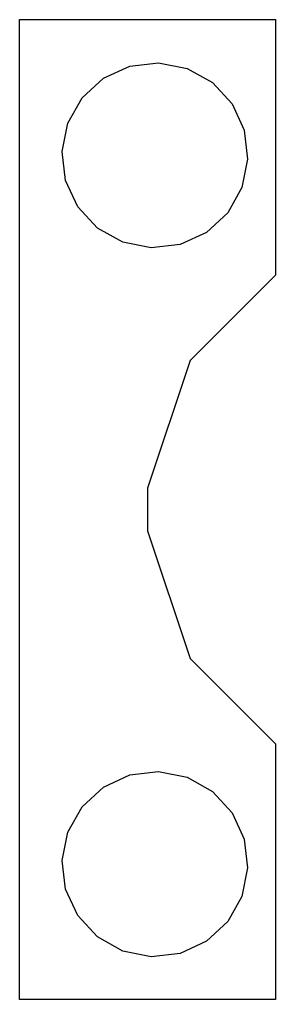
# Model space of a CAD drawing. Extents: x 0 to 30, y 0 to 115.
import ezdxf

# ---------------------------------------------------------------- set-up
doc = ezdxf.new("R2010")
doc.units = 0
doc.layers.add('Base', color=7, linetype='CONTINUOUS')
doc.layers.add('Motors', color=7, linetype='CONTINUOUS')

msp = doc.modelspace()

# ---------------------------------------------------------------- linework, layer by layer
at = {"layer": 'Base', "color": 7}
msp.add_lwpolyline([(0.141111, 0.141112), (0.141111, 115.141122), (30.14111, 115.141122), (30.14111, 85.141123), (20.141111, 75.141123), (15.141111, 60.141122), (15.141111, 55.141124), (20.141111, 40.141123), (30.14111, 30.141123), (30.14111, 0.141112), (0.141111, 0.141112)], dxfattribs=at)
at = {"layer": 'Motors', "color": 7}
for points in [[(22.046383, 90.159452), (18.953753, 88.73765), (15.573123, 88.341111), (12.235413, 89.008654), (9.267344, 90.674934), (6.959452, 93.176839), (5.537651, 96.269473), (5.141111, 99.650103), (5.808652, 102.987809), (7.474928, 105.955881), (9.97684, 108.263773), (13.06947, 109.685575), (16.450103, 110.082114), (19.787815, 109.414571), (22.755882, 107.748297), (25.06377, 105.246389), (26.485575, 102.153752), (26.882114, 98.773125), (26.214568, 95.435413), (24.548297, 92.467344), (22.046383, 90.159452)], [(22.046386, 6.95946), (18.953756, 5.537653), (15.573123, 5.141131), (12.235413, 5.808671), (9.267344, 7.474939), (6.959452, 9.976811), (5.537651, 13.069458), (5.141111, 16.4501), (5.808652, 19.787806), (7.474928, 22.755873), (9.976843, 25.063765), (13.06947, 26.485566), (16.450106, 26.882108), (19.787815, 26.214562), (22.755882, 24.548291), (25.063773, 22.04638), (26.485575, 18.953749), (26.882117, 15.573117), (26.214573, 12.235407), (24.548297, 9.267361), (22.046386, 6.95946)]]:
    msp.add_lwpolyline(points, dxfattribs=at)

doc.saveas('drawing.dxf')
